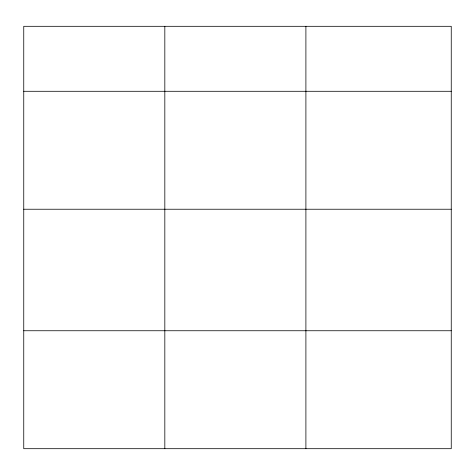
<?xml version="1.0" encoding="UTF-8"?>
<svg xmlns="http://www.w3.org/2000/svg" width="475" height="475" viewBox="0 0 475 475"><rect width="100%" height="100%" fill="white"/><g stroke="black" fill="none" stroke-linecap="round" stroke-linejoin="round"><path stroke-width="0.71" d="M451.25 209.232L451.25 26.309L23.75 26.309L23.75 448.691L451.25 448.691L451.25 209.232L23.75 209.232M23.75 91.289L451.25 91.289M23.75 330.748L451.25 330.748M305.9 26.309L305.9 448.691M164.825 26.309L164.825 448.691"/></g></svg>
